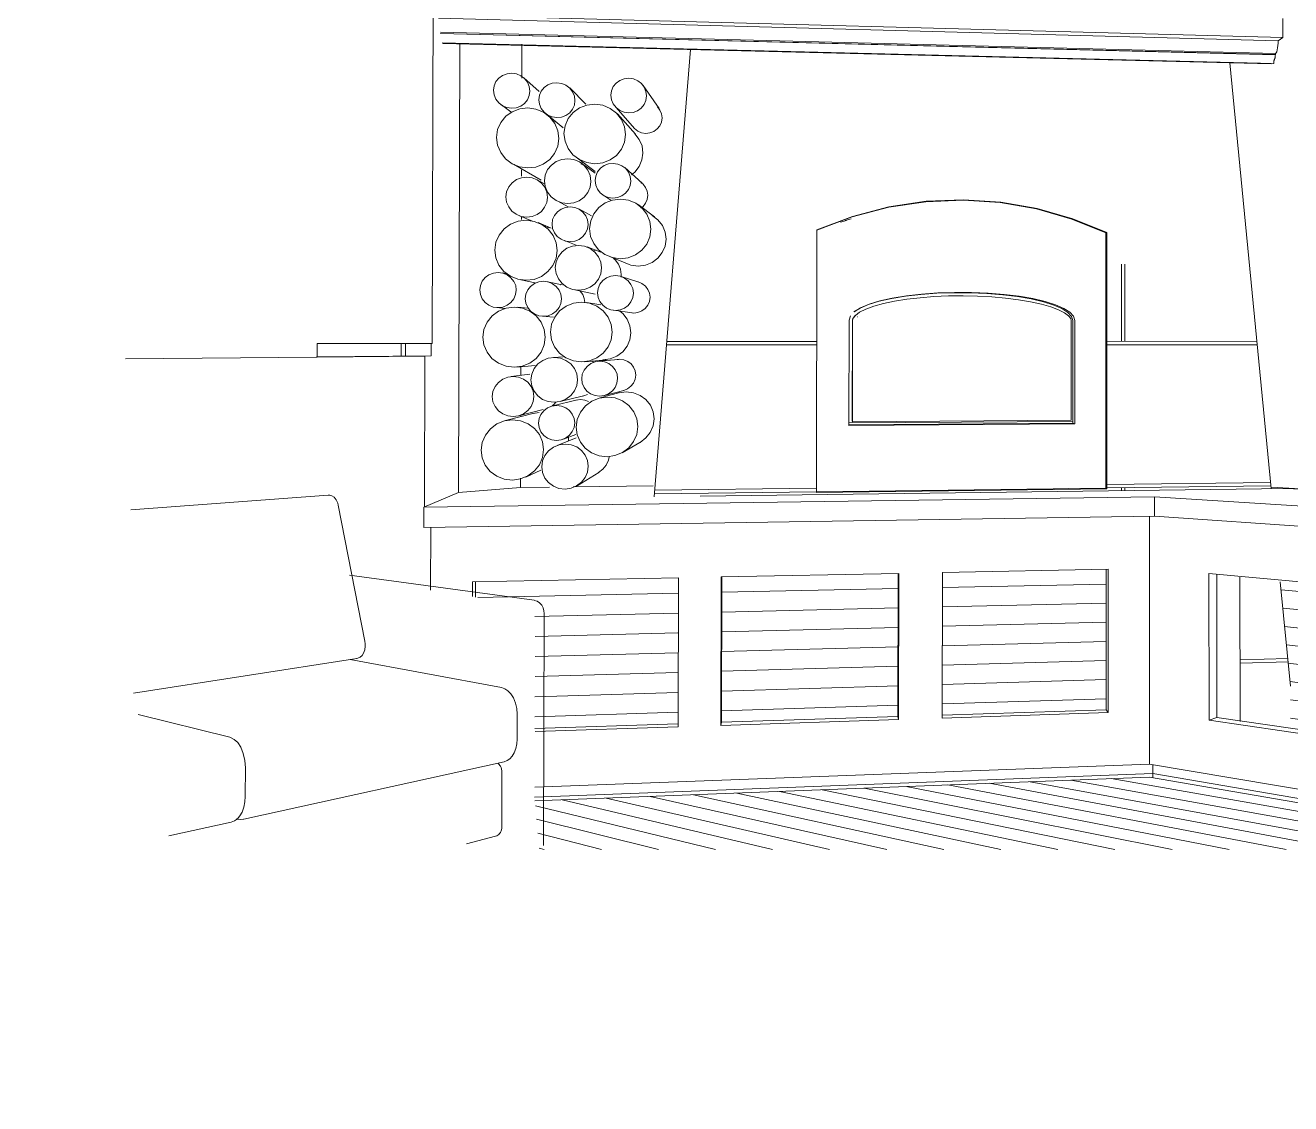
# Model space of a CAD drawing. Header units: inches. Extents: x -536 to 545, y -65 to 280.
# Drawn here: x -124.734 to -123.892, y 5.568 to 6.284 of the extents above; entities that cross this region are included whole.
import ezdxf

# ---------------------------------------------------------------- set-up
doc = ezdxf.new("R2010")
doc.units = ezdxf.units.IN
doc.header["$MEASUREMENT"] = 0
for name, color, linetype, lineweight in [('A-FLOR', 192, 'Continuous', 13), ('A-FLOR-PATT', 8, 'Continuous', 13), ('A-GENM', 13, 'Continuous', 9), ('A-WALL', 113, 'Continuous', 13), ('A-WALL-PATT', 111, 'Continuous', 13), ('I-FURN', 30, 'Continuous', 9), ('I-WALL', 2, 'Continuous', 13), ('L-SITE-WALL', 31, 'Continuous', 13), ('Q-CASE', 31, 'Continuous', 9), ('S-FNDN', 32, 'Continuous', 13)]:
    doc.layers.add(name, color=color, linetype=linetype, lineweight=lineweight)

# ---------------------------------------------------------------- blocks, each defined once
blk = doc.blocks.new('FP_78-Fireplace 4')
at = {"layer": 'A-FLOR-PATT', "lineweight": 9}
for p, q in [((-124.12047, 5.77948), (-123.8955, 5.73647)), ((-124.09301, 5.78054), (-123.85756, 5.73647)), ((-124.06576, 5.78159), (-123.81963, 5.73647)), ((-124.03869, 5.78264), (-123.78169, 5.73647)), ((-124.01182, 5.78367), (-123.74376, 5.73647)), ((-124.34743, 5.7707), (-124.19898, 5.73647)), ((-124.31832, 5.77183), (-124.16105, 5.73647)), ((-124.28944, 5.77295), (-124.12311, 5.73647)), ((-124.26076, 5.77405), (-124.08518, 5.73647)), ((-124.23229, 5.77515), (-124.04724, 5.73647)), ((-124.20403, 5.77625), (-124.00931, 5.73647)), ((-124.17597, 5.77733), (-123.97137, 5.73647)), ((-124.14812, 5.77841), (-123.93343, 5.73647)), ((-124.39459, 5.76559), (-124.27486, 5.73647)), ((-124.37674, 5.76957), (-124.23692, 5.73647)), ((-124.3938, 5.75672), (-124.31279, 5.73647)), ((-124.39299, 5.74734), (-124.35073, 5.73647)), ((-124.39214, 5.7374), (-124.38866, 5.73647))]:
    blk.add_line(p, q, dxfattribs=at)
blk = doc.blocks.new('FP_81-Fireplace 4')
at = {"layer": 'A-WALL-PATT', "lineweight": 9}
for p, q in [((-124.19018, 6.41763), (-124.19011, 6.46791)), ((-124.18781, 6.41752), (-124.18774, 6.46779)), ((-124.10267, 6.41144), (-124.27907, 6.41919)), ((-124.10267, 6.41375), (-124.27887, 6.42155)), ((-123.94732, 6.40688), (-124.10267, 6.41375)), ((-124.10267, 6.41375), (-124.10267, 6.41375)), ((-123.9471, 6.4046), (-124.10267, 6.41144)), ((-124.10267, 6.41144), (-124.10267, 6.41144)), ((-124.01711, 6.33614), (-124.01711, 6.40768)), ((-124.01485, 6.33606), (-124.01485, 6.40758)), ((-124.00502, 6.07426), (-124.00502, 6.12552)), ((-124.00276, 6.07426), (-124.00276, 6.12551)), ((-124.20763, 6.07422), (-124.30716, 6.0742)), ((-123.91495, 6.07427), (-124.01475, 6.07425)), ((-124.20763, 6.07186), (-124.30735, 6.07182)), ((-123.91473, 6.072), (-124.01475, 6.07195)), ((-124.20777, 5.97432), (-124.31541, 5.97291)), ((-124.20777, 5.97668), (-124.31521, 5.97531)), ((-123.90583, 5.98053), (-124.01475, 5.97914)), ((-123.90561, 5.97827), (-124.01475, 5.97684)), ((-124.00501, 5.97507), (-124.00501, 5.97697)), ((-124.00275, 5.9751), (-124.00275, 5.977)), ((-123.89443, 5.86349), (-123.92587, 5.86259)), ((-123.89421, 5.86122), (-123.92587, 5.86031))]:
    blk.add_line(p, q, dxfattribs=at)
blk = doc.blocks.new('FP_82-Fireplace 4')
at = {"layer": 'A-WALL-PATT', "lineweight": 9}
for p, q in [((-124.11135, 6.02055), (-124.18626, 6.02001)), ((-124.03734, 6.02108), (-124.11135, 6.02055)), ((-124.11135, 6.02055), (-124.11135, 6.02055))]:
    blk.add_line(p, q, dxfattribs=at)
blk = doc.blocks.new('FP_83-Fireplace 4')
at = {"layer": 'A-WALL-PATT', "lineweight": 9}
for p, q in [((-124.01475, 6.01011), (-124.01544, 6.01035)), ((-124.01475, 6.00781), (-124.01544, 6.00805))]:
    blk.add_line(p, q, dxfattribs=at)
blk = doc.blocks.new('FP_84-Fireplace 4')
at = {"layer": 'A-WALL-PATT', "lineweight": 9}
for p, q in [((-124.18782, 6.15454), (-124.19176, 6.15344)), ((-124.18475, 6.15556), (-124.18869, 6.15452))]:
    blk.add_line(p, q, dxfattribs=at)
blk = doc.blocks.new('FP_85-Fireplace 4')
at = {"layer": 'A-WALL-PATT', "lineweight": 9}
for p, q in [((-124.04327, 5.97632), (-124.0468, 5.97591)), ((-124.04012, 5.97636), (-124.04364, 5.97595))]:
    blk.add_line(p, q, dxfattribs=at)
blk = doc.blocks.new('FP_87-Fireplace 4')
at = {"layer": 'A-WALL-PATT', "lineweight": 9}
for p, q in [((-123.51582, 5.86865), (-123.51417, 5.86849)), ((-123.51576, 5.85248), (-123.51411, 5.85231)), ((-123.5157, 5.83631), (-123.51405, 5.83613)), ((-123.51563, 5.82014), (-123.51399, 5.81994)), ((-123.51557, 5.80396), (-123.51392, 5.80376)), ((-123.51551, 5.78778), (-123.51386, 5.78756)), ((-123.98411, 5.78708), (-123.68845, 5.73647)), ((-123.51545, 5.7716), (-123.5138, 5.77137))]:
    blk.add_line(p, q, dxfattribs=at)
blk = doc.blocks.new('FP_89-Fireplace 4')
at = {"layer": 'A-WALL-PATT', "lineweight": 9}
for p, q in [((-123.88379, 6.21096), (-123.54223, 6.23687)), ((-123.55815, 6.22135), (-123.54218, 6.22246)), ((-123.55809, 6.20704), (-123.54213, 6.20804)), ((-123.88377, 6.19886), (-123.88357, 6.19887)), ((-123.55804, 6.19273), (-123.54207, 6.19361)), ((-123.88376, 6.18675), (-123.88356, 6.18676)), ((-123.88375, 6.17464), (-123.88355, 6.17466)), ((-123.55799, 6.17841), (-123.54202, 6.17919)), ((-123.88374, 6.16253), (-123.88353, 6.16254)), ((-123.55794, 6.16409), (-123.54197, 6.16476)), ((-123.88373, 6.15042), (-123.88352, 6.15043)), ((-123.55789, 6.14976), (-123.54192, 6.15033)), ((-123.88371, 6.13831), (-123.88351, 6.13831)), ((-123.55784, 6.13544), (-123.54186, 6.13589)), ((-123.8837, 6.12619), (-123.8835, 6.12619)), ((-123.55779, 6.12111), (-123.54181, 6.12145)), ((-123.88369, 6.11407), (-123.88348, 6.11407)), ((-123.88368, 6.10195), (-123.88347, 6.10195)), ((-123.55774, 6.10677), (-123.54176, 6.10701)), ((-123.55769, 6.09244), (-123.54171, 6.09256)), ((-123.88366, 6.08982), (-123.88346, 6.08982)), ((-123.88365, 6.0777), (-123.88345, 6.0777)), ((-123.55764, 6.0781), (-123.54165, 6.07812)), ((-123.88364, 6.06557), (-123.88343, 6.06557)), ((-123.55759, 6.06375), (-123.5416, 6.06366)), ((-123.88363, 6.05344), (-123.88342, 6.05344)), ((-123.55754, 6.04941), (-123.54155, 6.04921)), ((-123.88361, 6.0413), (-123.88341, 6.0413)), ((-123.55749, 6.03506), (-123.54149, 6.03475)), ((-123.8836, 6.02917), (-123.88188, 6.02912)), ((-123.88359, 6.01703), (-123.54139, 6.00583)), ((-123.55744, 6.0207), (-123.54144, 6.02029)), ((-123.89885, 5.90914), (-123.76353, 5.89642)), ((-123.89767, 5.89696), (-123.7635, 5.88344)), ((-123.71807, 5.89215), (-123.51186, 5.87277)), ((-123.89649, 5.88477), (-123.76348, 5.87046)), ((-123.89531, 5.87256), (-123.76345, 5.85748)), ((-123.71804, 5.87886), (-123.5118, 5.85807)), ((-123.71801, 5.86557), (-123.51174, 5.84337)), ((-123.89412, 5.86033), (-123.76343, 5.84449)), ((-123.89293, 5.84809), (-123.7634, 5.8315)), ((-123.71798, 5.85227), (-123.51169, 5.82867)), ((-123.71795, 5.83898), (-123.51163, 5.81397)), ((-123.89262, 5.83594), (-123.76338, 5.81851)), ((-123.89261, 5.82383), (-123.76335, 5.80552)), ((-123.71792, 5.82568), (-123.51157, 5.79926)), ((-123.71789, 5.81238), (-123.51151, 5.78455)), ((-123.71786, 5.79907), (-123.51146, 5.76983))]:
    blk.add_line(p, q, dxfattribs=at)
blk = doc.blocks.new('FP_90-Fireplace 4')
at = {"layer": 'A-WALL-PATT', "lineweight": 9}
for p, q in [((-124.43295, 5.90398), (-124.29973, 5.90684)), ((-124.27068, 5.90747), (-124.15345, 5.90999)), ((-124.12406, 5.91062), (-124.01523, 5.91296)), ((-124.27071, 5.89434), (-124.15346, 5.89706)), ((-124.12407, 5.89774), (-124.01523, 5.90027)), ((-124.39484, 5.89146), (-124.29976, 5.89367)), ((-124.39474, 5.87813), (-124.29979, 5.88049)), ((-124.27073, 5.88121), (-124.15348, 5.88413)), ((-124.12408, 5.88486), (-124.01523, 5.88757)), ((-124.12409, 5.87198), (-124.01523, 5.87487)), ((-124.39478, 5.86479), (-124.29982, 5.86731)), ((-124.27076, 5.86808), (-124.15349, 5.8712)), ((-124.27079, 5.85495), (-124.15351, 5.85826)), ((-124.1241, 5.85909), (-124.01523, 5.86216)), ((-124.39482, 5.85144), (-124.29985, 5.85413)), ((-124.12412, 5.8462), (-124.01523, 5.84946)), ((-124.39489, 5.8381), (-124.29988, 5.84094)), ((-124.27081, 5.84181), (-124.15352, 5.84532)), ((-124.27084, 5.82867), (-124.15353, 5.83238)), ((-124.12413, 5.83331), (-124.01523, 5.83675)), ((-124.39493, 5.82475), (-124.29991, 5.82775)), ((-124.39508, 5.77133), (-123.98411, 5.78708))]:
    blk.add_line(p, q, dxfattribs=at)
blk = doc.blocks.new('Walls 7 - Walls 7-V122-Fireplace - Section - East')
at = {"layer": 'A-WALL-PATT', "lineweight": 9}
h = blk.add_hatch(dxfattribs=at)
h.set_pattern_fill('FP_150', color=256, style=0, pattern_type=2)
h.set_pattern_definition([(180, (-103.9, 31.27), (-48.57, 143.74), [42.426, 0, 0, 0]), (180, (-104.89, 54.48), (-48.57, 143.74), [42.426, 0, 0, 0]), (180, (-105.55, 69.95), (-48.57, 143.74), [42.426, 0, 0, 0]), (180, (-105.89, 77.68), (-48.57, 143.74), [42.426, 0, 0, 0]), (180, (-106.55, 93.15), (-48.57, 143.74), [42.426, 0, 0, 0]), (180, (-107.21, 108.63), (-48.57, 143.74), [42.426, 0, 0, 0]), (180, (-108.03, 127.97), (-48.57, 143.74), [42.426, 0, 0, 0]), (180, (-108.7, 143.44), (-48.57, 143.74), [42.426, 0, 0, 0]), (180, (-103.88, 30.9), (-48.57, 143.74), [42.426, 0, 0, 0]), (180, (-104.88, 54.1), (-48.57, 143.74), [42.426, 0, 0, 0]), (180, (-105.54, 69.57), (-48.57, 143.74), [42.426, 0, 0, 0]), (180, (-105.87, 77.31), (-48.57, 143.74), [42.426, 0, 0, 0]), (180, (-106.53, 92.78), (-48.57, 143.74), [42.426, 0, 0, 0]), (180, (-107.19, 108.25), (-48.57, 143.74), [42.426, 0, 0, 0]), (180, (-108.02, 127.59), (-48.57, 143.74), [42.426, 0, 0, 0]), (180, (-108.68, 143.06), (-48.57, 143.74), [42.426, 0, 0, 0]), (92.45, (-136.427, 31.267), (-42.427, 0.0001), [22.854, -121.015]), (92.45, (-114.79, 54.475), (-42.427, 0.0001), [15.11, -128.758]), (92.45, (-136.667, 69.946), (-42.427, 0.0001), [7.368, -136.5]), (92.45, (-144.07, 77.68), (-42.427, 0.0001), [15.11, -128.758]), (92.45, (-122.81, 93.154), (-42.427, 0.0001), [15.11, -128.758]), (92.45, (-138.32, 108.626), (-42.427, 0.0001), [18.983, -124.886]), (92.45, (-114.4, 127.965), (-42.427, 0.0001), [15.11, -128.758]), (92.45, (-139.81, 143.437), (-42.427, 0.0001), [8.367, -135.5]), (92.45, (-136.16, 31.267), (-42.427, 0.0001), [22.854, -121.015]), (92.45, (-114.527, 54.475), (-42.427, 0.0001), [15.11, -128.758]), (92.45, (-136.4, 69.946), (-42.427, 0.0001), [7.368, -136.5]), (92.45, (-143.803, 77.68), (-42.427, 0.0001), [15.11, -128.758]), (92.45, (-122.545, 93.154), (-42.427, 0.0001), [15.11, -128.758]), (92.45, (-138.056, 108.626), (-42.427, 0.0001), [18.983, -124.886]), (92.45, (-114.134, 127.965), (-42.427, 0.0001), [15.11, -128.758]), (92.45, (-139.545, 143.437), (-42.427, 0.0001), [8.367, -135.5])])
h.paths.add_polyline_path([(-167.09856, -12.5), (-167.24776, -10.75574), (-167.29538, -12.5)], flags=0)
h.paths.add_polyline_path([(-166.88587, 2.5), (-144.07101, 2.5), (-145.70893, 14.38641), (-147.62346, 34.05088), (-149.53798, 59.15073), (-149.75307, 62.61886), (-165.24457, 62.61886), (-166.7652, 6.92009)], flags=0)
h.paths.add_polyline_path([(-122.54734, 2.5), (-128.40077, 62.61886), (-139.68179, 62.61886), (-139.68179, 23.45952), (-140.14747, 6.92009), (-140.56508, 2.5), (-134.95828, 2.5)], flags=0)

msp = doc.modelspace()

# ---------------------------------------------------------------- linework, layer by layer
at = {"layer": 'A-FLOR'}
for p, q in [((-123.98625, 5.78466), (-124.39487, 5.76887)), ((-123.70741, 5.73647), (-123.98625, 5.78466))]:
    msp.add_line(p, q, dxfattribs=at)
at = {"layer": 'A-GENM'}
for p, q in [((-124.4023, 6.24945), (-124.39207, 6.24036)), ((-124.37174, 6.24267), (-124.36112, 6.23192)), ((-124.32283, 6.2442), (-124.31235, 6.22899)), ((-124.41092, 6.22678), (-124.41709, 6.23135)), ((-124.37638, 6.21629), (-124.38741, 6.22544)), ((-124.32878, 6.21576), (-124.34091, 6.2297)), ((-124.34001, 6.22544), (-124.32796, 6.2119)), ((-124.38656, 6.22478), (-124.37622, 6.2162)), ((-124.38217, 6.22051), (-124.3823, 6.22029)), ((-124.39077, 6.18137), (-124.40923, 6.19198)), ((-124.35476, 6.18709), (-124.36649, 6.19593)), ((-124.36394, 6.19273), (-124.35487, 6.18597)), ((-124.33517, 6.18972), (-124.32356, 6.17941)), ((-124.3935, 6.18167), (-124.38862, 6.1789)), ((-124.39086, 6.18133), (-124.39151, 6.18168)), ((-124.37279, 6.16374), (-124.37962, 6.16737)), ((-124.34432, 6.16803), (-124.34897, 6.17115)), ((-124.39639, 6.15413), (-124.40508, 6.15773)), ((-124.36577, 6.1623), (-124.35737, 6.15772)), ((-124.32619, 6.16509), (-124.3154, 6.15701)), ((-124.39281, 6.15318), (-124.38399, 6.1495)), ((-124.3877, 6.15046), (-124.3882, 6.15069)), ((-124.36738, 6.13808), (-124.37532, 6.14117)), ((-124.36017, 6.13702), (-124.35116, 6.13341)), ((-124.35402, 6.13487), (-124.35557, 6.13463)), ((-124.33216, 6.1254), (-124.34464, 6.13035)), ((-124.41672, 6.11974), (-124.41336, 6.11903)), ((-124.33751, 6.11874), (-124.33764, 6.11696)), ((-124.33764, 6.11741), (-124.3258, 6.11362)), ((-124.39475, 6.11322), (-124.40425, 6.11513)), ((-124.38653, 6.1139), (-124.37667, 6.1118)), ((-124.37794, 6.11191), (-124.37807, 6.11187)), ((-124.35479, 6.10571), (-124.3684, 6.10849)), ((-124.36169, 6.10004), (-124.36169, 6.09981)), ((-124.3605, 6.10007), (-124.35103, 6.09856)), ((-124.41485, 6.09617), (-124.42025, 6.09671)), ((-124.40617, 6.0969), (-124.39971, 6.09621)), ((-124.38248, 6.09032), (-124.38984, 6.09094)), ((-124.33021, 6.09315), (-124.3425, 6.0949)), ((-124.3948, 6.05823), (-124.40644, 6.05716)), ((-124.38264, 6.06359), (-124.37602, 6.06404)), ((-124.34757, 6.06203), (-124.36162, 6.06069)), ((-124.3526, 6.06097), (-124.33938, 6.06229)), ((-124.41063, 6.05084), (-124.39827, 6.05233)), ((-124.35145, 6.03668), (-124.33834, 6.0402)), ((-124.33577, 6.04162), (-124.34863, 6.03825)), ((-124.38293, 6.03131), (-124.3669, 6.03533)), ((-124.36261, 6.03793), (-124.3782, 6.03418)), ((-124.41444, 6.02153), (-124.39548, 6.02645)), ((-124.38943, 6.02888), (-124.40577, 6.02471)), ((-124.39611, 6.02632), (-124.39204, 6.02695)), ((-124.38004, 6.005), (-124.36746, 6.01011)), ((-124.3677, 6.01243), (-124.37598, 6.00919)), ((-124.37259, 6.01087), (-124.37249, 6.00895)), ((-124.37249, 6.00895), (-124.37251, 6.00816)), ((-124.32506, 6.00696), (-124.33684, 6.00015)), ((-124.39105, 5.98872), (-124.40097, 5.98405)), ((-124.35232, 5.9871), (-124.36686, 5.97828))]:
    msp.add_line(p, q, dxfattribs=at)
for points in [[(-124.39826, 6.24057, 0), (-124.39866, 6.24358, 0), (-124.39986, 6.24641, 0), (-124.40177, 6.24886, 0), (-124.40427, 6.25076, 0), (-124.40718, 6.25198, 0), (-124.41031, 6.25245, 0), (-124.41344, 6.25212, 0), (-124.41637, 6.25102, 0), (-124.41888, 6.24923, 0), (-124.42082, 6.24686, 0), (-124.42204, 6.24408, 0), (-124.42246, 6.24107, 0)], [(-124.36826, 6.2343, 0), (-124.36866, 6.2373, 0), (-124.36985, 6.24012, 0), (-124.37175, 6.24255, 0), (-124.37423, 6.24444, 0), (-124.37711, 6.24566, 0), (-124.38022, 6.24613, 0), (-124.38333, 6.2458, 0), (-124.38623, 6.2447, 0), (-124.38873, 6.24291, 0), (-124.39065, 6.24055, 0), (-124.39186, 6.23778, 0), (-124.39228, 6.23478, 0)], [(-124.32068, 6.23732, 0), (-124.32107, 6.2403, 0), (-124.32225, 6.2431, 0), (-124.32412, 6.24552, 0), (-124.32657, 6.24741, 0), (-124.32943, 6.24862, 0), (-124.3325, 6.24908, 0), (-124.33557, 6.24875, 0), (-124.33844, 6.24766, 0), (-124.3409, 6.24589, 0), (-124.3428, 6.24354, 0), (-124.34399, 6.24078, 0), (-124.34441, 6.23781, 0)], [(-124.42246, 6.24107, 0), (-124.42206, 6.23805, 0), (-124.42086, 6.23521, 0), (-124.41894, 6.23276, 0), (-124.41643, 6.23086, 0), (-124.41351, 6.22964, 0), (-124.41038, 6.22919, 0), (-124.40725, 6.22952, 0), (-124.40433, 6.23063, 0), (-124.40182, 6.23242, 0), (-124.3999, 6.23479, 0), (-124.39868, 6.23757, 0), (-124.39826, 6.24057, 0)], [(-124.39228, 6.23478, 0), (-124.39188, 6.23177, 0), (-124.39068, 6.22895, 0), (-124.38878, 6.22651, 0), (-124.38629, 6.22462, 0), (-124.38339, 6.2234, 0), (-124.38029, 6.22295, 0), (-124.37718, 6.22329, 0), (-124.37428, 6.22439, 0), (-124.37179, 6.22618, 0), (-124.36988, 6.22854, 0), (-124.36868, 6.23131, 0), (-124.36826, 6.2343, 0)], [(-124.34441, 6.23781, 0), (-124.34401, 6.23481, 0), (-124.34283, 6.23201, 0), (-124.34094, 6.22958, 0), (-124.33849, 6.2277, 0), (-124.33562, 6.2265, 0), (-124.33255, 6.22604, 0), (-124.32948, 6.22638, 0), (-124.32662, 6.22747, 0), (-124.32416, 6.22925, 0), (-124.32228, 6.2316, 0), (-124.32109, 6.23435, 0), (-124.32068, 6.23732, 0)], [(-124.379, 6.20909, 0), (-124.37969, 6.21424, 0), (-124.38173, 6.21907, 0), (-124.385, 6.22325, 0), (-124.38926, 6.22649, 0), (-124.39423, 6.22857, 0), (-124.39958, 6.22935, 0), (-124.40494, 6.22878, 0), (-124.40995, 6.22688, 0), (-124.41426, 6.22379, 0), (-124.41757, 6.21972, 0), (-124.41966, 6.21494, 0), (-124.42039, 6.20978, 0)], [(-124.33464, 6.21173, 0), (-124.33533, 6.21686, 0), (-124.33735, 6.22166, 0), (-124.34058, 6.22581, 0), (-124.34479, 6.22904, 0), (-124.34971, 6.23111, 0), (-124.355, 6.23189, 0), (-124.3603, 6.23132, 0), (-124.36525, 6.22944, 0), (-124.36951, 6.22637, 0), (-124.37278, 6.22232, 0), (-124.37485, 6.21757, 0), (-124.37557, 6.21244, 0)], [(-124.31339, 6.23005, 0), (-124.31182, 6.22798, 0), (-124.31075, 6.22544, 0), (-124.31039, 6.22272, 0)], [(-124.31039, 6.22272, 0), (-124.31076, 6.22002, 0), (-124.31184, 6.21752, 0), (-124.31355, 6.21538, 0), (-124.31579, 6.21375, 0), (-124.31839, 6.21275, 0), (-124.32118, 6.21245, 0), (-124.32397, 6.21285, 0), (-124.32657, 6.21394, 0), (-124.3288, 6.21565, 0), (-124.329, 6.21585, 0)], [(-124.42039, 6.20978, 0), (-124.4197, 6.2046, 0), (-124.41763, 6.19975, 0), (-124.41434, 6.19557, 0), (-124.41005, 6.19233, 0), (-124.40506, 6.19027, 0), (-124.3997, 6.18951, 0), (-124.39435, 6.19011, 0), (-124.38936, 6.19203, 0), (-124.38508, 6.19513, 0), (-124.38179, 6.19919, 0), (-124.37972, 6.20395, 0), (-124.379, 6.20909, 0)], [(-124.37557, 6.21244, 0), (-124.37488, 6.20729, 0), (-124.37284, 6.20247, 0), (-124.36959, 6.1983, 0), (-124.36534, 6.19508, 0), (-124.3604, 6.19303, 0), (-124.3551, 6.19227, 0), (-124.34981, 6.19287, 0), (-124.34488, 6.19477, 0), (-124.34065, 6.19785, 0), (-124.3374, 6.2019, 0), (-124.33535, 6.20663, 0), (-124.33464, 6.21173, 0)], [(-124.32846, 6.21222, 0), (-124.32553, 6.20845, 0), (-124.32369, 6.20408, 0), (-124.32307, 6.19942, 0)], [(-124.35768, 6.18051, 0), (-124.35819, 6.18436, 0), (-124.35971, 6.18797, 0), (-124.36215, 6.19109, 0), (-124.36533, 6.1935, 0), (-124.36904, 6.19504, 0), (-124.37302, 6.19561, 0), (-124.37702, 6.19516, 0), (-124.38075, 6.19373, 0), (-124.38395, 6.1914, 0), (-124.38642, 6.18835, 0), (-124.38798, 6.18477, 0), (-124.38851, 6.18092, 0)], [(-124.36377, 6.19319, 0), (-124.36399, 6.19229, 0), (-124.36412, 6.19185, 0)], [(-124.3311, 6.18081, 0), (-124.3315, 6.18379, 0), (-124.33268, 6.18659, 0), (-124.33456, 6.18901, 0), (-124.33701, 6.19087, 0), (-124.33988, 6.19207, 0), (-124.34295, 6.19251, 0), (-124.34604, 6.19216, 0), (-124.34891, 6.19105, 0), (-124.35139, 6.18925, 0), (-124.35329, 6.18688, 0), (-124.35449, 6.18411, 0), (-124.3549, 6.18112, 0)], [(-124.32307, 6.19942, 0), (-124.32372, 6.19478, 0), (-124.32557, 6.19047, 0), (-124.32852, 6.18679, 0), (-124.33078, 6.18496, 0)], [(-124.38655, 6.16995, 0), (-124.38701, 6.17339, 0), (-124.38838, 6.17661, 0), (-124.39056, 6.17938, 0), (-124.3934, 6.18153, 0), (-124.39672, 6.1829, 0), (-124.40029, 6.1834, 0), (-124.40387, 6.183, 0), (-124.4072, 6.18172, 0), (-124.41008, 6.17964, 0), (-124.41228, 6.17691, 0), (-124.41368, 6.17372, 0), (-124.41416, 6.17028, 0)], [(-124.38851, 6.18092, 0), (-124.388, 6.17705, 0), (-124.38646, 6.17343, 0), (-124.38401, 6.17031, 0), (-124.38082, 6.1679, 0), (-124.3771, 6.16637, 0), (-124.37311, 6.16581, 0), (-124.36912, 6.16628, 0), (-124.3654, 6.16772, 0), (-124.3622, 6.17005, 0), (-124.35975, 6.1731, 0), (-124.35821, 6.17667, 0), (-124.35768, 6.18051, 0)], [(-124.3549, 6.18112, 0), (-124.3545, 6.17813, 0), (-124.35332, 6.17532, 0), (-124.35143, 6.17291, 0), (-124.34896, 6.17104, 0), (-124.34609, 6.16985, 0), (-124.34301, 6.16942, 0), (-124.33993, 6.16978, 0), (-124.33706, 6.1709, 0), (-124.3346, 6.1727, 0), (-124.3327, 6.17506, 0), (-124.33151, 6.17783, 0), (-124.3311, 6.18081, 0)], [(-124.3244, 6.17992, 0), (-124.32299, 6.17875, 0), (-124.32128, 6.17655, 0), (-124.32021, 6.17401, 0), (-124.31985, 6.17129, 0)], [(-124.41416, 6.17028, 0), (-124.4137, 6.16683, 0), (-124.41232, 6.1636, 0), (-124.41013, 6.16082, 0), (-124.40727, 6.15868, 0), (-124.40394, 6.15731, 0), (-124.40037, 6.15682, 0), (-124.3968, 6.15724, 0), (-124.39347, 6.15853, 0), (-124.39061, 6.16061, 0), (-124.38842, 6.16334, 0), (-124.38703, 6.16652, 0), (-124.38655, 6.16995, 0)], [(-124.31776, 6.14878, 0), (-124.31844, 6.15389, 0), (-124.32045, 6.15867, 0), (-124.32367, 6.16279, 0), (-124.32787, 6.16598, 0), (-124.33277, 6.16801, 0), (-124.33804, 6.16875, 0), (-124.34332, 6.16813, 0), (-124.34825, 6.16621, 0), (-124.35249, 6.16311, 0), (-124.35575, 6.15904, 0), (-124.35781, 6.15428, 0), (-124.35852, 6.14916, 0)], [(-124.31985, 6.17129, 0), (-124.32023, 6.16858, 0), (-124.32131, 6.16607, 0), (-124.32303, 6.16391, 0), (-124.3244, 6.1628, 0)], [(-124.35955, 6.15197, 0), (-124.35995, 6.15497, 0), (-124.36114, 6.15777, 0), (-124.36303, 6.16019, 0), (-124.3655, 6.16206, 0), (-124.36839, 6.16324, 0), (-124.37149, 6.16367, 0), (-124.3746, 6.16331, 0), (-124.37749, 6.16219, 0), (-124.37999, 6.16037, 0), (-124.3819, 6.15799, 0), (-124.38311, 6.1552, 0), (-124.38353, 6.1522, 0)], [(-124.31691, 6.15781, 0), (-124.3131, 6.15491, 0), (-124.31018, 6.15117, 0), (-124.30835, 6.14682, 0), (-124.30773, 6.14217, 0)], [(-124.38013, 6.13459, 0), (-124.38082, 6.13975, 0), (-124.38287, 6.14456, 0), (-124.38613, 6.14871, 0), (-124.3904, 6.15192, 0), (-124.39538, 6.15396, 0), (-124.40073, 6.15469, 0), (-124.4061, 6.15406, 0), (-124.41111, 6.15212, 0), (-124.41542, 6.14898, 0), (-124.41874, 6.14488, 0), (-124.42083, 6.14007, 0), (-124.42155, 6.1349, 0)], [(-124.38549, 6.14974, 0), (-124.38596, 6.14986, 0), (-124.38668, 6.15007, 0)], [(-124.38353, 6.1522, 0), (-124.38313, 6.14919, 0), (-124.38194, 6.14638, 0), (-124.38003, 6.14396, 0), (-124.37755, 6.1421, 0), (-124.37466, 6.14092, 0), (-124.37155, 6.1405, 0), (-124.36845, 6.14087, 0), (-124.36556, 6.142, 0), (-124.36307, 6.14382, 0), (-124.36117, 6.1462, 0), (-124.35996, 6.14898, 0), (-124.35955, 6.15197, 0)], [(-124.35852, 6.14916, 0), (-124.35784, 6.14402, 0), (-124.3558, 6.13922, 0), (-124.35256, 6.13508, 0), (-124.34833, 6.1319, 0), (-124.34341, 6.12989, 0), (-124.33814, 6.12918, 0), (-124.33286, 6.12982, 0), (-124.32795, 6.13176, 0), (-124.32373, 6.13487, 0), (-124.3205, 6.13893, 0), (-124.31846, 6.14367, 0), (-124.31776, 6.14878, 0)], [(-124.30773, 6.14217, 0), (-124.30837, 6.13752, 0), (-124.31022, 6.13321, 0), (-124.31316, 6.12951, 0), (-124.31699, 6.12668, 0), (-124.32145, 6.12491, 0), (-124.32624, 6.12432, 0), (-124.33103, 6.12497, 0), (-124.33329, 6.12573, 0)], [(-124.42155, 6.1349, 0), (-124.42086, 6.12972, 0), (-124.4188, 6.12488, 0), (-124.41551, 6.12073, 0), (-124.41121, 6.11753, 0), (-124.40621, 6.1155, 0), (-124.40085, 6.1148, 0), (-124.39549, 6.11545, 0), (-124.3905, 6.11742, 0), (-124.38621, 6.12056, 0), (-124.38292, 6.12466, 0), (-124.38085, 6.12945, 0), (-124.38013, 6.13459, 0)], [(-124.35055, 6.12305, 0), (-124.35106, 6.1269, 0), (-124.35259, 6.1305, 0), (-124.35502, 6.1336, 0), (-124.35819, 6.13598, 0), (-124.3619, 6.1375, 0), (-124.36588, 6.13804, 0), (-124.36987, 6.13756, 0), (-124.37359, 6.1361, 0), (-124.37679, 6.13376, 0), (-124.37926, 6.13068, 0), (-124.38081, 6.1271, 0), (-124.38135, 6.12324, 0)], [(-124.34259, 6.12923, 0), (-124.34157, 6.12833, 0), (-124.33936, 6.12552, 0), (-124.33798, 6.12225, 0), (-124.33751, 6.11874, 0)], [(-124.40729, 6.10828, 0), (-124.40769, 6.1113, 0), (-124.40889, 6.11411, 0), (-124.41081, 6.11654, 0), (-124.41331, 6.1184, 0), (-124.41623, 6.11958, 0), (-124.41937, 6.12, 0), (-124.42252, 6.11962, 0), (-124.42545, 6.11847, 0), (-124.42798, 6.11663, 0), (-124.42992, 6.11422, 0), (-124.43114, 6.11141, 0), (-124.43157, 6.10838, 0)], [(-124.38135, 6.12324, 0), (-124.38083, 6.11937, 0), (-124.3793, 6.11576, 0), (-124.37685, 6.11266, 0), (-124.37366, 6.11028, 0), (-124.36995, 6.10877, 0), (-124.36596, 6.10825, 0), (-124.36197, 6.10874, 0), (-124.35826, 6.11021, 0), (-124.35507, 6.11256, 0), (-124.35263, 6.11563, 0), (-124.35108, 6.11921, 0), (-124.35055, 6.12305, 0)], [(-124.32945, 6.10632, 0), (-124.32985, 6.10931, 0), (-124.33103, 6.1121, 0), (-124.33291, 6.11449, 0), (-124.33537, 6.11634, 0), (-124.33823, 6.11751, 0), (-124.34131, 6.11792, 0), (-124.34439, 6.11754, 0), (-124.34727, 6.1164, 0), (-124.34974, 6.11458, 0), (-124.35165, 6.11219, 0), (-124.35284, 6.10941, 0), (-124.35326, 6.10641, 0)], [(-124.43157, 6.10838, 0), (-124.43116, 6.10536, 0), (-124.42996, 6.10253, 0), (-124.42803, 6.10011, 0), (-124.42552, 6.09825, 0), (-124.42259, 6.09707, 0), (-124.41945, 6.09666, 0), (-124.4163, 6.09705, 0), (-124.41338, 6.09821, 0), (-124.41086, 6.10006, 0), (-124.40893, 6.10246, 0), (-124.40771, 6.10527, 0), (-124.40729, 6.10828, 0)], [(-124.37719, 6.1025, 0), (-124.37759, 6.1055, 0), (-124.37878, 6.10831, 0), (-124.38069, 6.11072, 0), (-124.38317, 6.11257, 0), (-124.38607, 6.11375, 0), (-124.38919, 6.11416, 0), (-124.39231, 6.11378, 0), (-124.39522, 6.11263, 0), (-124.39773, 6.11079, 0), (-124.39965, 6.10839, 0), (-124.40087, 6.10559, 0), (-124.40129, 6.10258, 0)], [(-124.36486, 6.10752, 0), (-124.36314, 6.10532, 0), (-124.36205, 6.10278, 0), (-124.36169, 6.10004, 0)], [(-124.32632, 6.11371, 0), (-124.32372, 6.11265, 0), (-124.32149, 6.11097, 0), (-124.31978, 6.10879, 0), (-124.31871, 6.10625, 0), (-124.31835, 6.10354, 0)], [(-124.40129, 6.10258, 0), (-124.40089, 6.09956, 0), (-124.39969, 6.09675, 0), (-124.39777, 6.09434, 0), (-124.39528, 6.09248, 0), (-124.39237, 6.09131, 0), (-124.38925, 6.09091, 0), (-124.38614, 6.0913, 0), (-124.38323, 6.09246, 0), (-124.38073, 6.0943, 0), (-124.37882, 6.0967, 0), (-124.37761, 6.09949, 0), (-124.37719, 6.1025, 0)], [(-124.34347, 6.08042, 0), (-124.34415, 6.08555, 0), (-124.34618, 6.09034, 0), (-124.34942, 6.09445, 0), (-124.35365, 6.09761, 0), (-124.35858, 6.09961, 0), (-124.36389, 6.1003, 0), (-124.3692, 6.09964, 0), (-124.37417, 6.09767, 0), (-124.37844, 6.09452, 0), (-124.38173, 6.0904, 0), (-124.3838, 6.0856, 0), (-124.38452, 6.08045, 0)], [(-124.35326, 6.10641, 0), (-124.35286, 6.10342, 0), (-124.35168, 6.10062, 0), (-124.34979, 6.09822, 0), (-124.34732, 6.09638, 0), (-124.34445, 6.09522, 0), (-124.34137, 6.09481, 0), (-124.33829, 6.0952, 0), (-124.33542, 6.09635, 0), (-124.33295, 6.09817, 0), (-124.33106, 6.10056, 0), (-124.32986, 6.10334, 0), (-124.32945, 6.10632, 0)], [(-124.31835, 6.10354, 0), (-124.31872, 6.10082, 0), (-124.31981, 6.09829, 0), (-124.32153, 6.09612, 0), (-124.32377, 6.09446, 0), (-124.32637, 6.09342, 0), (-124.32917, 6.09307, 0), (-124.33181, 6.09339, 0)], [(-124.38797, 6.07703, 0), (-124.38866, 6.08219, 0), (-124.39071, 6.08699, 0), (-124.39398, 6.09113, 0), (-124.39826, 6.09431, 0), (-124.40325, 6.09632, 0), (-124.40861, 6.09701, 0), (-124.41399, 6.09634, 0), (-124.41901, 6.09436, 0), (-124.42334, 6.09119, 0), (-124.42666, 6.08705, 0), (-124.42876, 6.08222, 0), (-124.42949, 6.07703, 0)], [(-124.3384, 6.09437, 0), (-124.33648, 6.09273, 0), (-124.33354, 6.08899, 0), (-124.3317, 6.08464, 0), (-124.33108, 6.07998, 0)], [(-124.42949, 6.07703, 0), (-124.42879, 6.07185, 0), (-124.42673, 6.06702, 0), (-124.42343, 6.06288, 0), (-124.41912, 6.0597, 0), (-124.41411, 6.05771, 0), (-124.40874, 6.05704, 0), (-124.40336, 6.05774, 0), (-124.39836, 6.05974, 0), (-124.39406, 6.06292, 0), (-124.39076, 6.06706, 0), (-124.38869, 6.07187, 0), (-124.38797, 6.07703, 0)], [(-124.38452, 6.08045, 0), (-124.38383, 6.07529, 0), (-124.38179, 6.07049, 0), (-124.37852, 6.06637, 0), (-124.37426, 6.06321, 0), (-124.36931, 6.06123, 0), (-124.36399, 6.06056, 0), (-124.35868, 6.06125, 0), (-124.35374, 6.06324, 0), (-124.34949, 6.0664, 0), (-124.34623, 6.07051, 0), (-124.34418, 6.07529, 0), (-124.34347, 6.08042, 0)], [(-124.33108, 6.07998, 0), (-124.33172, 6.07531, 0), (-124.33358, 6.07096, 0), (-124.33654, 6.06723, 0), (-124.3404, 6.06435, 0), (-124.34489, 6.06254, 0), (-124.34971, 6.06192, 0)], [(-124.36657, 6.04872, 0), (-124.36709, 6.05258, 0), (-124.36862, 6.05617, 0), (-124.37106, 6.05925, 0), (-124.37425, 6.06162, 0), (-124.37797, 6.0631, 0), (-124.38197, 6.06361, 0), (-124.38598, 6.06309, 0), (-124.38972, 6.06159, 0), (-124.39294, 6.05921, 0), (-124.39541, 6.0561, 0), (-124.39697, 6.05249, 0), (-124.39751, 6.04861, 0)], [(-124.33991, 6.04946, 0), (-124.34031, 6.05245, 0), (-124.34149, 6.05524, 0), (-124.34338, 6.05763, 0), (-124.34584, 6.05946, 0), (-124.34872, 6.06061, 0), (-124.3518, 6.061, 0), (-124.3549, 6.0606, 0), (-124.35778, 6.05944, 0), (-124.36026, 6.05759, 0), (-124.36217, 6.05518, 0), (-124.36338, 6.05239, 0), (-124.36379, 6.04938, 0)], [(-124.35678, 6.06133, 0), (-124.35612, 6.06073, 0), (-124.35598, 6.06059, 0)], [(-124.34031, 6.06218, 0), (-124.33864, 6.06231, 0), (-124.33584, 6.06196, 0), (-124.33323, 6.06091, 0), (-124.33099, 6.05925, 0), (-124.32928, 6.05707, 0), (-124.32821, 6.05454, 0), (-124.32785, 6.05182, 0)], [(-124.39555, 6.03764, 0), (-124.39601, 6.04109, 0), (-124.39738, 6.04429, 0), (-124.39956, 6.04704, 0), (-124.40242, 6.04915, 0), (-124.40575, 6.05047, 0), (-124.40933, 6.05091, 0), (-124.41292, 6.05044, 0), (-124.41626, 6.0491, 0), (-124.41914, 6.04697, 0), (-124.42136, 6.0442, 0), (-124.42276, 6.04097, 0), (-124.42324, 6.03751, 0)], [(-124.39751, 6.04861, 0), (-124.39699, 6.04474, 0), (-124.39545, 6.04113, 0), (-124.393, 6.03805, 0), (-124.38979, 6.03568, 0), (-124.38606, 6.03421, 0), (-124.38206, 6.03372, 0), (-124.37805, 6.03425, 0), (-124.37432, 6.03576, 0), (-124.37112, 6.03815, 0), (-124.36866, 6.04125, 0), (-124.36711, 6.04485, 0), (-124.36657, 6.04872, 0)], [(-124.36379, 6.04938, 0), (-124.36339, 6.04638, 0), (-124.3622, 6.04359, 0), (-124.36031, 6.0412, 0), (-124.35784, 6.03937, 0), (-124.35495, 6.03822, 0), (-124.35186, 6.03784, 0), (-124.34877, 6.03825, 0), (-124.34589, 6.03942, 0), (-124.34342, 6.04127, 0), (-124.34152, 6.04367, 0), (-124.34033, 6.04647, 0), (-124.33991, 6.04946, 0)], [(-124.32785, 6.05182, 0), (-124.32822, 6.0491, 0), (-124.32931, 6.04656, 0), (-124.33103, 6.04437, 0), (-124.33328, 6.04269, 0), (-124.33589, 6.04163, 0), (-124.33608, 6.04158, 0)], [(-124.33897, 6.04008, 0), (-124.33416, 6.04071, 0), (-124.32937, 6.04012, 0), (-124.3249, 6.03834, 0), (-124.32107, 6.0355, 0), (-124.31814, 6.03178, 0), (-124.31631, 6.02745, 0), (-124.31569, 6.0228, 0)], [(-124.42324, 6.03751, 0), (-124.42278, 6.03406, 0), (-124.4214, 6.03085, 0), (-124.4192, 6.02809, 0), (-124.41633, 6.02599, 0), (-124.41299, 6.02468, 0), (-124.40941, 6.02425, 0), (-124.40583, 6.02472, 0), (-124.40249, 6.02608, 0), (-124.39962, 6.02821, 0), (-124.39742, 6.03098, 0), (-124.39603, 6.0342, 0), (-124.39555, 6.03764, 0)], [(-124.36846, 6.02006, 0), (-124.36886, 6.02306, 0), (-124.37005, 6.02585, 0), (-124.37195, 6.02825, 0), (-124.37443, 6.03008, 0), (-124.37732, 6.03122, 0), (-124.38043, 6.0316, 0), (-124.38355, 6.03119, 0), (-124.38646, 6.03001, 0), (-124.38896, 6.02815, 0), (-124.39088, 6.02572, 0), (-124.39209, 6.02291, 0), (-124.39251, 6.01989, 0)], [(-124.3809, 6.03377, 0), (-124.38202, 6.03252, 0), (-124.38348, 6.03131, 0)], [(-124.36745, 6.03522, 0), (-124.36462, 6.03559, 0), (-124.3618, 6.03525, 0), (-124.35922, 6.03423, 0)], [(-124.32653, 6.01756, 0), (-124.32721, 6.02267, 0), (-124.32923, 6.02744, 0), (-124.33246, 6.03152, 0), (-124.33667, 6.03464, 0), (-124.34159, 6.0366, 0), (-124.34687, 6.03725, 0), (-124.35217, 6.03655, 0), (-124.35712, 6.03454, 0), (-124.36137, 6.03136, 0), (-124.36464, 6.02722, 0), (-124.36671, 6.02241, 0), (-124.36742, 6.01726, 0)], [(-124.35987, 6.03896, 0), (-124.36246, 6.038, 0), (-124.36293, 6.03789, 0)], [(-124.38911, 6.00229, 0), (-124.3898, 6.00744, 0), (-124.39185, 6.01224, 0), (-124.39513, 6.01635, 0), (-124.3994, 6.01949, 0), (-124.4044, 6.02145, 0), (-124.40977, 6.0221, 0), (-124.41515, 6.02138, 0), (-124.42018, 6.01935, 0), (-124.42451, 6.01613, 0), (-124.42783, 6.01195, 0), (-124.42994, 6.0071, 0), (-124.43066, 6.0019, 0)], [(-124.39251, 6.01989, 0), (-124.39211, 6.01688, 0), (-124.39092, 6.01408, 0), (-124.38901, 6.01169, 0), (-124.38651, 6.00986, 0), (-124.38361, 6.00872, 0), (-124.3805, 6.00835, 0), (-124.37739, 6.00877, 0), (-124.37448, 6.00996, 0), (-124.37199, 6.01182, 0), (-124.37008, 6.01424, 0), (-124.36887, 6.01705, 0), (-124.36846, 6.02006, 0)], [(-124.36742, 6.01726, 0), (-124.36674, 6.01211, 0), (-124.3647, 6.00733, 0), (-124.36145, 6.00324, 0), (-124.35721, 6.00012, 0), (-124.35227, 5.99818, 0), (-124.34697, 5.99756, 0), (-124.34168, 5.99829, 0), (-124.33675, 6.00032, 0), (-124.33252, 6.0035, 0), (-124.32928, 6.00764, 0), (-124.32723, 6.01243, 0), (-124.32653, 6.01756, 0)], [(-124.31569, 6.0228, 0), (-124.31633, 6.01813, 0), (-124.31818, 6.01377, 0), (-124.32113, 6.01002, 0), (-124.32497, 6.00712, 0), (-124.32544, 6.00686, 0)], [(-124.43066, 6.0019, 0), (-124.42997, 5.99672, 0), (-124.4279, 5.9919, 0), (-124.4246, 5.98778, 0), (-124.42029, 5.98465, 0), (-124.41527, 5.9827, 0), (-124.40989, 5.98208, 0), (-124.40452, 5.98283, 0), (-124.39951, 5.98488, 0), (-124.39521, 5.98811, 0), (-124.39191, 5.99228, 0), (-124.38983, 5.99711, 0), (-124.38911, 6.00229, 0)], [(-124.35943, 5.9912, 0), (-124.35994, 5.99506, 0), (-124.36147, 5.99864, 0), (-124.36391, 6.00171, 0), (-124.3671, 6.00405, 0), (-124.37081, 6.00551, 0), (-124.37481, 6.00598, 0), (-124.37881, 6.00543, 0), (-124.38254, 6.00391, 0), (-124.38576, 6.0015, 0), (-124.38823, 5.99838, 0), (-124.38979, 5.99475, 0), (-124.39033, 5.99087, 0)], [(-124.39033, 5.99087, 0), (-124.38981, 5.987, 0), (-124.38827, 5.98341, 0), (-124.38582, 5.98034, 0), (-124.38262, 5.978, 0), (-124.37889, 5.97655, 0), (-124.37489, 5.97609, 0), (-124.37089, 5.97665, 0), (-124.3672, 5.97817, 0)], [(-124.36717, 5.97819, 0), (-124.36397, 5.9806, 0), (-124.36151, 5.98372, 0), (-124.35996, 5.98734, 0), (-124.35943, 5.9912, 0)], [(-124.34564, 5.99742, 0), (-124.34605, 5.99534, 0), (-124.34745, 5.99205, 0), (-124.34968, 5.98922, 0), (-124.35258, 5.98703, 0)]]:
    msp.add_polyline3d(points, dxfattribs=at)
at = {"layer": 'A-WALL'}
for p, q in [((-124.31557, 5.97093), (-124.29136, 6.26821)), ((-123.90542, 5.97639), (-123.93297, 6.25939)), ((-124.20777, 5.97379), (-124.20752, 6.14837)), ((-124.20751, 6.1481), (-124.20777, 5.97416)), ((-124.20751, 6.1481), (-124.20752, 6.14837)), ((-124.01476, 6.14656), (-124.01544, 6.1463)), ((-124.01544, 5.97668), (-124.01544, 6.1463)), ((-124.01476, 6.14656), (-124.01475, 5.97633)), ((-124.18342, 6.08974), (-124.18203, 6.0914)), ((-124.18072, 6.09047), (-124.18052, 6.09058)), ((-124.18614, 6.01842), (-124.18605, 6.08841)), ((-124.18395, 6.0212), (-124.18386, 6.0883)), ((-124.18386, 6.0883), (-124.18349, 6.08964)), ((-124.18369, 6.0884), (-124.18377, 6.02078)), ((-124.03833, 6.02181), (-124.03832, 6.08816)), ((-124.03733, 6.01995), (-124.03732, 6.08806)), ((-124.03604, 6.08816), (-124.03605, 6.01953)), ((-124.18623, 6.01886), (-124.03733, 6.01995)), ((-124.03605, 6.01953), (-124.18614, 6.01842)), ((-124.18395, 6.0212), (-124.18377, 6.02078)), ((-124.18377, 6.02078), (-124.03833, 6.02181)), ((-124.03733, 6.01995), (-124.03605, 6.01953)), ((-124.20777, 5.97416), (-124.01544, 5.97668)), ((-124.01475, 5.97633), (-124.20777, 5.97379)), ((-124.20777, 5.97379), (-124.20777, 5.97416)), ((-124.01544, 5.97668), (-124.01475, 5.97633)), ((-123.90552, 5.97735), (-123.45249, 5.95214)), ((-123.98629, 5.95797), (-123.98625, 5.79326)), ((-124.12399, 5.92065), (-124.01372, 5.92288)), ((-124.01523, 5.82941), (-124.01523, 5.92276)), ((-124.01372, 5.92288), (-124.01372, 5.82747)), ((-124.43638, 5.90465), (-124.43635, 5.91434)), ((-124.43635, 5.91434), (-124.29955, 5.9171)), ((-124.43445, 5.91428), (-124.43449, 5.90422)), ((-124.29955, 5.9171), (-124.29977, 5.81807)), ((-124.27138, 5.81901), (-124.27118, 5.91768)), ((-124.27118, 5.91768), (-124.15301, 5.92006)), ((-124.27066, 5.91759), (-124.27085, 5.82108)), ((-124.15354, 5.82491), (-124.15344, 5.91996)), ((-124.15301, 5.92006), (-124.15311, 5.82289)), ((-124.12407, 5.82384), (-124.12399, 5.92065)), ((-123.94672, 5.82256), (-123.94678, 5.91986)), ((-123.94678, 5.91986), (-123.76549, 5.90348)), ((-123.94153, 5.91928), (-123.94147, 5.82422)), ((-123.92618, 5.91758), (-123.92611, 5.8215)), ((-123.89263, 5.84497), (-123.8994, 5.91447)), ((-124.15311, 5.82289), (-124.27138, 5.81901)), ((-124.27085, 5.82108), (-124.15354, 5.82491)), ((-124.15354, 5.82491), (-124.15311, 5.82289)), ((-124.12413, 5.82586), (-124.01523, 5.82941)), ((-124.01372, 5.82747), (-124.12407, 5.82384)), ((-124.01523, 5.82941), (-124.01372, 5.82747)), ((-123.94147, 5.82422), (-123.94672, 5.82256)), ((-123.76528, 5.79592), (-123.94672, 5.82256)), ((-123.94147, 5.82422), (-123.7651, 5.79857)), ((-124.39495, 5.81704), (-124.29992, 5.82014)), ((-124.29977, 5.81807), (-124.39474, 5.81496)), ((-124.27138, 5.81901), (-124.27085, 5.82108)), ((-124.39485, 5.77793), (-123.98625, 5.79326)), ((-123.98625, 5.79326), (-123.65238, 5.73726)), ((-123.98411, 5.7841), (-123.98411, 5.79271))]:
    msp.add_line(p, q, dxfattribs=at)
for points in [[(-124.20752, 6.14837, 0), (-124.18387, 6.15731, 0), (-124.15953, 6.16366, 0), (-124.13478, 6.16735, 0), (-124.10991, 6.16838, 0), (-124.0852, 6.16676, 0), (-124.06092, 6.16253, 0), (-124.03736, 6.15576, 0), (-124.01476, 6.14656, 0)], [(-124.01544, 6.1463, 0), (-124.03796, 6.15548, 0), (-124.06145, 6.16222, 0), (-124.08563, 6.16643, 0), (-124.11025, 6.16805, 0), (-124.13504, 6.16702, 0), (-124.1597, 6.16334, 0), (-124.18396, 6.15702, 0), (-124.20751, 6.1481, 0)], [(-124.03832, 6.08816, 0), (-124.03868, 6.08948, 0), (-124.0401, 6.09123, 0), (-124.04281, 6.09323, 0), (-124.04681, 6.09526, 0), (-124.05197, 6.0972, 0), (-124.05819, 6.09899, 0), (-124.06535, 6.10057, 0), (-124.07332, 6.10192, 0), (-124.08195, 6.10301, 0), (-124.0911, 6.10382, 0), (-124.1006, 6.10432, 0), (-124.1103, 6.10451, 0), (-124.12003, 6.10439, 0), (-124.1296, 6.10396, 0), (-124.13887, 6.10322, 0), (-124.14765, 6.10218, 0), (-124.15579, 6.10087, 0), (-124.16314, 6.09931, 0), (-124.16954, 6.09754, 0), (-124.17488, 6.09559, 0), (-124.17902, 6.09355, 0), (-124.18184, 6.09153, 0), (-124.18331, 6.08975, 0), (-124.18369, 6.0884, 0)], [(-124.03732, 6.08806, 0), (-124.03814, 6.09078, 0), (-124.04057, 6.09344, 0), (-124.04456, 6.09599, 0), (-124.05003, 6.09837, 0), (-124.05686, 6.10053, 0), (-124.06491, 6.10242, 0), (-124.074, 6.10399, 0), (-124.08393, 6.10522, 0), (-124.0945, 6.10607, 0), (-124.10547, 6.10652, 0), (-124.11659, 6.10657, 0), (-124.12763, 6.1062, 0), (-124.13832, 6.10543, 0), (-124.14843, 6.10427, 0), (-124.15772, 6.10274, 0), (-124.16598, 6.10089, 0), (-124.17303, 6.09874, 0), (-124.17869, 6.09636, 0), (-124.18283, 6.09378, 0)], [(-124.18265, 6.09392, 0), (-124.17847, 6.09652, 0), (-124.17277, 6.09892, 0), (-124.16567, 6.10108, 0), (-124.15734, 6.10295, 0), (-124.14798, 6.10449, 0), (-124.13779, 6.10566, 0), (-124.12702, 6.10644, 0), (-124.11591, 6.1068, 0), (-124.1047, 6.10676, 0), (-124.09365, 6.1063, 0), (-124.083, 6.10544, 0), (-124.07299, 6.10421, 0), (-124.06383, 6.10262, 0), (-124.05572, 6.10072, 0), (-124.04884, 6.09855, 0), (-124.04333, 6.09615, 0), (-124.03931, 6.09358, 0), (-124.03687, 6.0909, 0), (-124.03604, 6.08816, 0)], [(-124.18605, 6.08841, 0), (-124.18519, 6.0912, 0), (-124.18515, 6.09127, 0)]]:
    msp.add_polyline3d(points, dxfattribs=at)
at = {"layer": 'I-FURN'}
for p, q in [((-124.6636, 5.96232), (-124.53242, 5.97209)), ((-124.52565, 5.96548), (-124.50791, 5.87488)), ((-124.5181, 5.91884), (-124.39535, 5.90214)), ((-124.38871, 5.89343), (-124.38915, 5.73917)), ((-124.51338, 5.8635), (-124.66179, 5.84051)), ((-124.51764, 5.86275), (-124.41716, 5.84418)), ((-124.65869, 5.82624), (-124.59768, 5.81119)), ((-124.40659, 5.82636), (-124.40664, 5.80981)), ((-124.41541, 5.79487), (-124.58851, 5.75663)), ((-124.58734, 5.79078), (-124.58743, 5.77186)), ((-124.41678, 5.78778), (-124.41689, 5.7517)), ((-124.59679, 5.7548), (-124.63824, 5.74565)), ((-124.59314, 5.7568), (-124.59334, 5.75686)), ((-124.42106, 5.74538), (-124.44046, 5.74036))]:
    msp.add_line(p, q, dxfattribs=at)
for points in [[(-124.52565, 5.96548, 0), (-124.52597, 5.96674, 0), (-124.52695, 5.96897, 0), (-124.52826, 5.9706, 0), (-124.52979, 5.97162, 0), (-124.53128, 5.97206, 0), (-124.53244, 5.97209, 0)], [(-124.39539, 5.90211, 0), (-124.39347, 5.90153, 0), (-124.39178, 5.90046, 0), (-124.39039, 5.89896, 0), (-124.38937, 5.89707, 0), (-124.38886, 5.89524, 0), (-124.38871, 5.89343, 0)], [(-124.5134, 5.86349, 0), (-124.5126, 5.86368, 0), (-124.5111, 5.86442, 0), (-124.50982, 5.86556, 0), (-124.50879, 5.86712, 0), (-124.50804, 5.86913, 0), (-124.50768, 5.8716, 0), (-124.5077, 5.87328, 0), (-124.50791, 5.87488, 0)], [(-124.40659, 5.82636, 0), (-124.40687, 5.83016, 0), (-124.40773, 5.83388, 0), (-124.40909, 5.83722, 0), (-124.41084, 5.83999, 0), (-124.41285, 5.84207, 0), (-124.41487, 5.84339, 0), (-124.41716, 5.84418, 0)], [(-124.58734, 5.79078, 0), (-124.58769, 5.79564, 0), (-124.58875, 5.80036, 0), (-124.59041, 5.80444, 0), (-124.59246, 5.80758, 0), (-124.59472, 5.80973, 0), (-124.59771, 5.81118, 0)], [(-124.41544, 5.79484, 0), (-124.41343, 5.7956, 0), (-124.41159, 5.79685, 0), (-124.40997, 5.79858, 0), (-124.40859, 5.80081, 0), (-124.40751, 5.80356, 0), (-124.40685, 5.8067, 0), (-124.40664, 5.80981, 0)], [(-124.41678, 5.78778, 0), (-124.41685, 5.78889, 0), (-124.41706, 5.78999, 0), (-124.41741, 5.79103, 0), (-124.41787, 5.79197, 0), (-124.41903, 5.7934, 0), (-124.41951, 5.79375, 0)], [(-124.59683, 5.75478, 0), (-124.59465, 5.75561, 0), (-124.59269, 5.75698, 0), (-124.59098, 5.75888, 0), (-124.58951, 5.76139, 0), (-124.58834, 5.76462, 0), (-124.58764, 5.76824, 0), (-124.58743, 5.77186, 0)], [(-124.58855, 5.75661, 0), (-124.59081, 5.75638, 0), (-124.59316, 5.75679, 0)], [(-124.42107, 5.74537, 0), (-124.42031, 5.74565, 0), (-124.41959, 5.74605, 0), (-124.41894, 5.74656, 0), (-124.41836, 5.74718, 0), (-124.41786, 5.7479, 0), (-124.41716, 5.74959, 0), (-124.41695, 5.7507, 0), (-124.41689, 5.7517, 0)]]:
    msp.add_polyline3d(points, dxfattribs=at)
at = {"layer": 'I-WALL'}
for p, q in [((-124.44572, 5.97386), (-124.44473, 6.27251)), ((-124.40351, 6.2718), (-124.40357, 6.24924)), ((-124.40376, 6.1882), (-124.40377, 6.18399)), ((-124.40385, 6.15672), (-124.40386, 6.15512)), ((-124.48097, 6.06442), (-124.48094, 6.07283)), ((-124.46392, 6.07286), (-124.46395, 6.06456)), ((-124.54012, 6.06393), (-124.46395, 6.06456)), ((-124.46802, 6.06439), (-124.53963, 6.06379)), ((-124.46837, 5.96423), (-124.46802, 6.06439)), ((-124.46802, 6.06439), (-124.46395, 6.06456)), ((-124.40415, 6.05749), (-124.40416, 6.05159)), ((-124.40424, 6.02534), (-124.40425, 6.02433)), ((-124.40437, 5.98328), (-124.40439, 5.97709)), ((-124.46429, 5.90899), (-124.46414, 5.9505))]:
    msp.add_line(p, q, dxfattribs=at)
at = {"layer": 'L-SITE-WALL'}
for p, q in [((-124.46322, 6.07288), (-124.46232, 6.33617)), ((-124.5396, 6.06378), (-124.53957, 6.07272)), ((-124.53957, 6.07272), (-124.46322, 6.07288)), ((-124.66705, 6.06271), (-124.5396, 6.06378))]:
    msp.add_line(p, q, dxfattribs=at)
at = {"layer": 'Q-CASE'}
for p, q in [((-123.89776, 6.2761), (-124.46174, 6.29131)), ((-123.9009, 6.27405), (-124.45895, 6.28894)), ((-123.89777, 6.2889), (-123.89776, 6.2761)), ((-123.90248, 6.26549), (-124.45757, 6.27966)), ((-123.90248, 6.26479), (-124.45757, 6.27891)), ((-123.90267, 6.26467), (-124.45741, 6.27877)), ((-123.89776, 6.2761), (-123.9009, 6.27405)), ((-123.90375, 6.25899), (-124.45646, 6.27262)), ((-124.45601, 6.27226), (-123.90546, 6.25871)), ((-123.90375, 6.25899), (-123.90395, 6.25887)), ((-123.90248, 6.26479), (-123.90267, 6.26467)), ((-123.90248, 6.26549), (-123.90248, 6.26479)), ((-124.44572, 5.97386), (-124.46873, 5.96408)), ((-124.40439, 5.97709), (-124.44572, 5.97386)), ((-124.3853, 5.97733), (-124.40439, 5.97709)), ((-124.31634, 5.97818), (-124.36947, 5.97752)), ((-123.89483, 5.97654), (-124.285, 5.97134)), ((-123.45216, 5.95184), (-123.89483, 5.97654)), ((-124.46873, 5.96408), (-123.98294, 5.97084)), ((-123.98294, 5.97084), (-123.47246, 5.93915)), ((-123.98294, 5.97084), (-123.98293, 5.95805)), ((-124.46878, 5.95047), (-124.46873, 5.96408)), ((-123.98293, 5.95805), (-124.46878, 5.95047)), ((-123.47239, 5.92249), (-123.98293, 5.95805))]:
    msp.add_line(p, q, dxfattribs=at)
for points in [[(-123.9009, 6.27405, 0), (-123.90088, 6.27247, 0), (-123.90096, 6.27084, 0), (-123.90113, 6.26929, 0), (-123.90139, 6.2679, 0), (-123.90171, 6.26676, 0), (-123.90208, 6.26594, 0), (-123.90248, 6.26549, 0)], [(-123.90267, 6.26467, 0), (-123.90268, 6.26421, 0), (-123.9027, 6.2638, 0), (-123.90274, 6.26344, 0), (-123.90278, 6.26313, 0), (-123.90282, 6.26285, 0), (-123.90288, 6.26261, 0), (-123.90294, 6.2624, 0), (-123.903, 6.26222, 0), (-123.90306, 6.26205, 0), (-123.90313, 6.26191, 0), (-123.90319, 6.26178, 0), (-123.90326, 6.26165, 0), (-123.90332, 6.26152, 0), (-123.90338, 6.26139, 0), (-123.90344, 6.26123, 0), (-123.9035, 6.26105, 0), (-123.90355, 6.26084, 0), (-123.9036, 6.26059, 0), (-123.90365, 6.26028, 0), (-123.90369, 6.25992, 0), (-123.90372, 6.2595, 0), (-123.90375, 6.25899, 0)]]:
    msp.add_polyline3d(points, dxfattribs=at)
at = {"layer": 'S-FNDN'}
msp.add_line((-124.48378, 6.07282), (-124.48381, 6.0644), dxfattribs=at)

# ---------------------------------------------------------------- block references
at = {"layer": 'A-FLOR', "lineweight": 9}
msp.add_blockref('FP_78-Fireplace 4', (0, 0), dxfattribs=at)
at = {"layer": 'A-WALL', "lineweight": 18}
msp.add_blockref('Walls 7 - Walls 7-V122-Fireplace - Section - East', (0, 0), dxfattribs=at)
at = {"layer": 'A-WALL', "lineweight": 9}
for name in ['FP_81-Fireplace 4', 'FP_89-Fireplace 4', 'FP_82-Fireplace 4', 'FP_83-Fireplace 4', 'FP_85-Fireplace 4', 'FP_90-Fireplace 4', 'FP_87-Fireplace 4']:
    msp.add_blockref(name, (0, 0), dxfattribs=at)
at = {"layer": 'A-WALL'}
msp.add_blockref('FP_84-Fireplace 4', (0, 0), dxfattribs=at)

doc.saveas('drawing.dxf')
